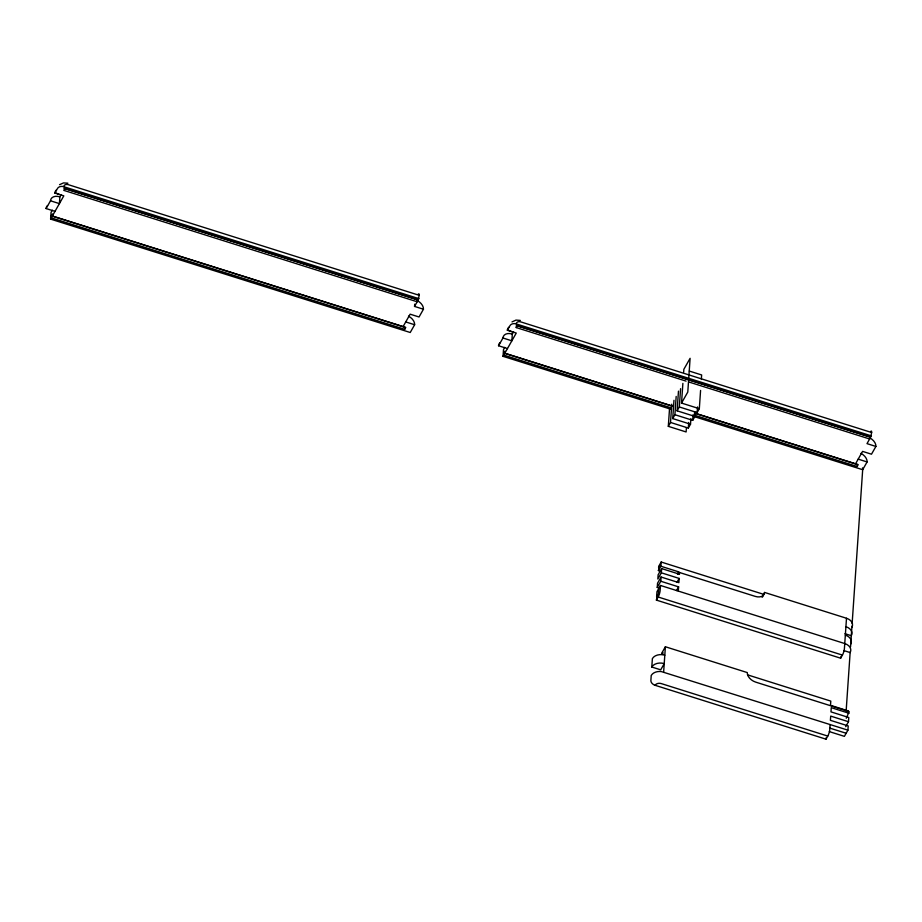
<?xml version="1.0" encoding="UTF-8"?>
<svg xmlns="http://www.w3.org/2000/svg" width="922" height="922" viewBox="0 0 922 922"><rect width="100%" height="100%" fill="white"/><g stroke="black" fill="none" stroke-linecap="round" stroke-linejoin="round"><path stroke-width="1.38" d="M408.492 316.142A9.589 6.396 29.6 0 1 414.635 324.74L410.232 332.496L50.595 219.113L51.056 212.371L52.324 210.158M51.436 215.852L51.298 217.869L404.712 329.292L405.761 327.425L52.358 216.013L52.496 213.985L51.436 215.852L404.85 327.264L404.712 329.292M61.129 194.646L59.872 196.859L59.411 203.612L50.503 200.8L46.1 208.556L54.997 211.357M403.098 326.584L410.14 314.183L419.049 316.984L423.452 309.227L414.543 306.427L414.704 304.179M414.543 306.427L417.193 301.771L417.332 299.754L63.918 188.33M417.193 301.771L63.779 190.358L64.84 188.491L418.254 299.915L418.392 297.887M418.254 299.915L419.187 295.294A4.737 1.072 -72.5 0 0 418.83 293.841A4.817 1.095 -72.5 0 0 418.104 294.372M670.513 409.114L503.043 356.33L503.504 349.576L504.772 347.363M673.325 406.348L504.807 353.218L504.945 351.201L503.896 353.057L503.746 355.085L670.87 407.766M513.577 331.851L512.321 334.075L511.86 340.817L502.951 338.005L498.548 345.762L507.457 348.574M686.083 381.12L516.239 327.564L516.378 325.547L869.78 436.959L869.642 438.987L867.003 443.632L875.9 446.444L871.497 454.2L862.589 451.388L855.547 463.801M651.796 667.021A9.589 6.788 3.9 0 1 664.232 663.633L660.705 669.833L651.796 667.021L652.384 658.596A9.589 6.788 3.9 0 1 664.808 655.196M658.734 588.57L658.158 597.007L842.42 655.093L840.657 658.193L656.395 600.107L657.686 594.874L656.625 596.73L656.971 591.67L660.498 585.47L844.759 643.556A9.589 6.788 3.9 0 1 850.142 652.569L843.78 650.563M660.002 588.317L657.259 587.452L657.547 583.234L661.074 577.034L678.88 582.646L679.168 578.428L661.362 572.816L661.65 568.597L679.456 574.21L679.572 572.527L755.233 596.384A9.589 6.396 29.6 0 0 764.603 592.443L846.5 618.259A9.589 6.788 3.9 0 1 851.882 627.271M661.155 571.456L658.412 570.591L659.668 565.854L658.608 567.722L658.7 566.373L661.178 562.028L763.543 594.298L764.603 592.443M686.406 427.739L686.118 431.957L668.312 426.344L669.568 408.066M668.312 426.344L670.513 422.46L671.769 404.193M658.412 570.591L660.878 566.246L661.178 562.028M660.475 585.493L660.129 590.553A4.817 1.095 -72.5 0 1 658.135 597.053M657.259 587.452L660.786 581.252L661.074 577.034M670.513 422.46L688.319 428.073L690.52 424.201L672.714 418.588L673.97 400.309M672.714 418.588L674.916 414.716L676.172 396.437M674.916 414.716L692.722 420.328L694.923 416.444L677.117 410.832L678.465 391.159M677.117 410.832L679.318 406.959L680.574 388.681M662.688 654.482L662.826 652.453L661.766 654.309L661.858 652.96L665.384 646.76L747.281 672.576A9.589 6.396 29.6 0 0 755.717 682.13L849.197 711.6L846.258 718.25M679.318 406.959L697.124 412.572L699.325 408.688L681.531 403.075L682.879 383.402M683.651 372.154L683.836 369.342L690.105 358.324L687.789 392.057L681.531 403.075M663.644 672.057L665.384 646.76M688.319 428.073L688.699 422.46M660.878 566.246L678.684 571.859L678.511 574.383L679.572 572.527M678.292 591.083L678.592 586.865L660.786 581.252M690.52 424.201L690.901 418.576M692.722 420.328L693.102 414.704M694.923 416.444L695.211 412.226M697.124 412.572L697.516 406.948M699.325 408.688L700.582 390.421M701.354 379.173L701.642 374.954L689.322 371.07M829.327 731.607L844.391 736.355L847.917 730.155L661.224 671.55A9.589 6.788 3.9 0 0 652.442 673.947L651.22 675.457L650.874 680.517A4.794 3.204 29.6 0 0 655.093 685.3L826.008 739.179L826.1 737.831M840.657 658.193L840.749 656.844M846.5 618.259L844.402 648.65A4.817 1.095 -72.5 0 1 842.397 655.15M694.151 415.107L857.16 466.497L857.299 464.481L694.289 413.091M846.142 710.966L850.176 652.085M850.533 646.944L851.951 626.234M852.147 623.364L862.681 469.701A9.589 6.396 29.6 0 0 862.496 467.857M847.917 730.155L848.205 725.937L830.399 720.324L830.699 716.106L848.494 721.719L845.681 726.686M848.494 721.719L848.782 717.5L830.987 711.888L831.275 707.67L849.081 713.282M516.239 327.564L517.288 325.708L870.702 437.12L871.636 432.51A4.737 1.072 -72.5 0 0 870.956 431.162M50.595 219.113L63.814 195.856L54.905 193.044L55.332 191.396A9.589 6.396 29.6 0 1 56.334 190.047M54.905 193.044L57.556 188.399A4.794 3.4 3.9 0 1 63.768 186.693L63.975 185.875A4.794 3.204 29.6 0 1 68.447 184.723L419.187 295.294M503.043 356.33L516.262 333.061L507.365 330.26L507.78 328.601A9.589 6.396 29.6 0 1 508.783 327.264M507.365 330.26L510.004 325.604A4.794 3.4 3.9 0 1 516.216 323.91L516.424 323.08A4.794 3.204 29.6 0 1 520.895 321.939L871.636 432.51M661.65 568.597L658.124 574.809L657.835 579.016L661.362 572.816M656.395 600.107L658.158 597.007M677.451 574.026L678.684 571.859M677.048 582.151L679.168 578.428M676.471 590.587L678.592 586.865M857.16 466.497L858.221 464.642L695.246 413.263M860.941 453.359A9.589 6.396 29.6 0 1 867.095 461.945L862.681 469.701L693.851 416.479M830.111 724.542L829.754 729.625A4.817 1.095 -72.5 0 1 827.749 736.136M826.008 739.179L827.772 736.079L661.304 683.594A4.794 3.4 3.9 0 0 655.703 684.539L655.093 685.3M59.561 184.688L63.56 182.89L67.894 183.201M512.01 321.905L516.009 320.095L520.342 320.418M516.216 323.91L871.405 435.887M688.826 381.985L869.642 438.987M63.768 186.693L418.957 298.67M858.186 459.144L867.095 461.945M405.738 321.939L414.635 324.74M503.896 353.057L671.009 405.749M844.944 633.702L851.294 635.707A9.589 6.788 3.9 0 0 845.923 626.695M747.592 674.869L830.791 701.1L830.503 705.318L848.309 710.931M829.719 728.08L846.154 733.255M507.469 329.846L511.814 331.655M55.02 192.629L59.365 194.45M502.951 338.005A9.589 6.396 29.6 0 1 512.321 334.075M498.548 345.762A9.589 6.396 29.6 0 1 499.978 342.765M869.746 437.846A9.589 6.396 29.6 0 1 875.9 446.444M46.1 208.556A9.589 6.396 29.6 0 1 47.529 205.56M50.503 200.8A9.589 6.396 29.6 0 1 59.872 196.859M417.297 300.63A9.589 6.396 29.6 0 1 423.452 309.227M845.347 635.131A9.589 6.788 3.9 0 1 850.718 644.132M763.543 594.298A9.589 6.396 29.6 0 1 762.125 597.295"/></g></svg>
